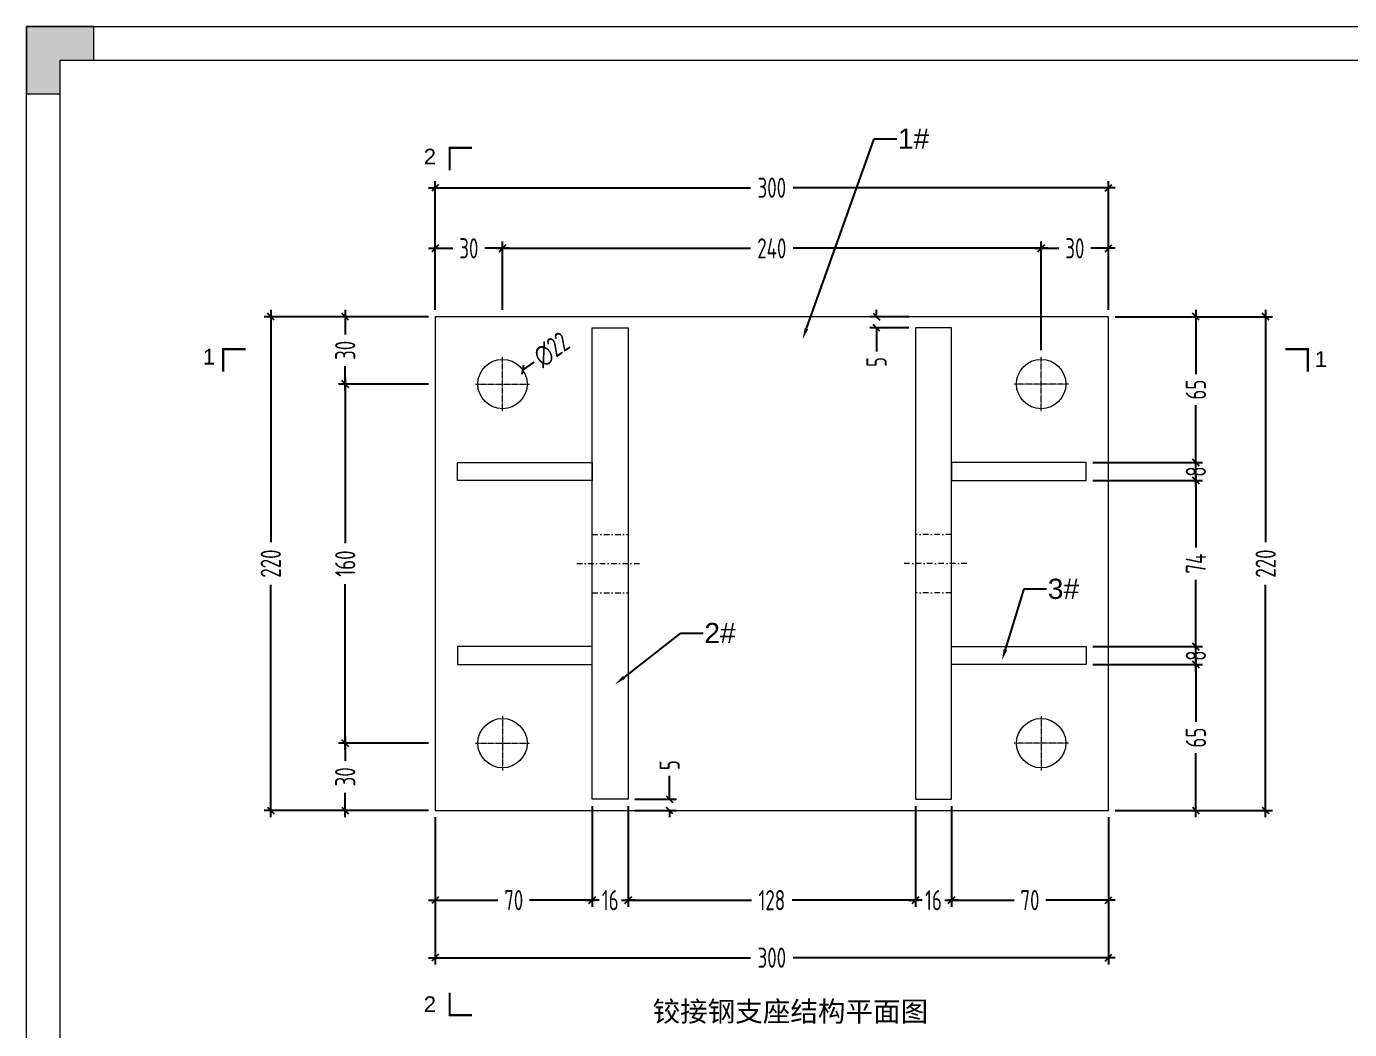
# Model space of a CAD drawing. Header units: millimetres. Extents: x 4 to 2106212, y -117026 to 198097.
# Drawn here: x 1846115 to 1846705, y 189564 to 190010 of the extents above; entities that cross this region are included whole.
import ezdxf
from ezdxf import colors
from ezdxf.entities.mleader import LeaderData, LeaderLine
from ezdxf.math import Vec2, Vec3

# ---------------------------------------------------------------- set-up
doc = ezdxf.new("R2010")
doc.units = ezdxf.units.MM
doc.linetypes.add('CENTER', pattern=[0.6, 0.375, -0.075, 0.075, -0.075])
doc.linetypes.add('DASHDOT', pattern=[1, 0.5, -0.25, 0, -0.25])
doc.layers.add('HR-dimension', color=9, linetype='Continuous')
doc.layers.add('标注', color=9, linetype='Continuous')
for name, color, linetype, lineweight in [('图框', 7, 'Continuous', 13), ('文本', 3, 'Continuous', 13), ('结构', 4, 'Continuous', 18)]:
    doc.layers.add(name, color=color, linetype=linetype, lineweight=lineweight)
doc.styles.add('Arial', font='arial.ttf')
doc.styles.add('hztxt', font='ros1.shx', dxfattribs={"width": 0.8, "bigfont": 'hztxt.shx'})
doc.styles.get("Standard").update_dxf_attribs({"font": 'arial.ttf'})
doc.dimstyles.new('DIM-3', dxfattribs={"dimscale": 3, "dimtxt": 3, "dimasz": 1, "dimexe": 1, "dimexo": 1, "dimgap": 1, "dimtad": 0, "dimdec": 1, "dimrnd": 0.0005, "dimzin": 9, "dimdsep": 46, "dimtxsty": 'hztxt', "dimblk": 'OBLIQUE', "dimcen": 0, "dimdle": 1, "dimclrd": 9, "dimclre": 9, "dimclrt": 2, "dimazin": 2, "dimtfac": 1, "dimtdec": 1, "dimtofl": 0, "dimtmove": 0, "dimatfit": 3, "dimfxl": 1, "dimarcsym": 2})

# ---------------------------------------------------------------- blocks, each defined once
blk = doc.blocks.new('_Oblique')
at = {"color": 0, "linetype": 'ByBlock', "lineweight": -2}
blk.add_line((-0.5, -0.5), (0.5, 0.5), dxfattribs=at)
blk = doc.blocks.new('*D435')
at = {"layer": 'Defpoints', "color": 0, "ltscale": 10, "transparency": 16777216}
for p in [(1846297.45, 189661.1), (1846597.45, 189661.1), (1846297.45, 189595.53)]:
    blk.add_point(p, dxfattribs=at)
at = {"layer": 'HR-dimension', "color": 9, "lineweight": -2, "ltscale": 10, "transparency": 16777216}
for p, q in [((1846297.45, 189658.1), (1846297.45, 189592.53)), ((1846597.45, 189658.1), (1846597.45, 189592.53)), ((1846294.45, 189595.53), (1846437.97, 189595.53)), ((1846600.45, 189595.53), (1846456.93, 189595.53))]:
    blk.add_line(p, q, dxfattribs=at)
at = {"layer": 'HR-dimension', "color": 9, "lineweight": -2, "ltscale": 10, "transparency": 16777216, "xscale": 3, "yscale": 3, "zscale": 3, "rotation": 180}
blk.add_blockref('_Oblique', (1846297.45, 189595.53), dxfattribs=at)
at = {"layer": 'HR-dimension', "color": 9, "lineweight": -2, "ltscale": 10, "transparency": 16777216, "xscale": 3, "yscale": 3, "zscale": 3}
blk.add_blockref('_Oblique', (1846597.45, 189595.53), dxfattribs=at)
at = {"layer": 'HR-dimension', "color": 2, "ltscale": 10, "transparency": 16777216, "insert": (1846447.45, 189595.53), "char_height": 9, "attachment_point": 5, "style": 'hztxt'}
blk.add_mtext('300', dxfattribs=at)
blk = doc.blocks.new('*D352')
at = {"layer": 'Defpoints', "color": 0, "ltscale": 10, "transparency": 16777216}
for p in [(1846606.17, 189881.1), (1846667.45, 189881.1), (1846606.17, 189661.1)]:
    blk.add_point(p, dxfattribs=at)
at = {"layer": 'HR-dimension', "color": 9, "lineweight": -2, "ltscale": 10, "transparency": 16777216}
for p, q in [((1846609.17, 189881.1), (1846670.45, 189881.1)), ((1846667.45, 189884.1), (1846667.45, 189780.58)), ((1846667.45, 189658.1), (1846667.45, 189761.62)), ((1846609.17, 189661.1), (1846670.45, 189661.1))]:
    blk.add_line(p, q, dxfattribs=at)
at = {"layer": 'HR-dimension', "color": 9, "lineweight": -2, "ltscale": 10, "transparency": 16777216, "xscale": 3, "yscale": 3, "zscale": 3}
for p, rotation in [((1846667.45, 189881.1), 90), ((1846667.45, 189661.1), 270)]:
    blk.add_blockref('_Oblique', p, dxfattribs=dict(at, rotation=rotation))
at = {"layer": 'HR-dimension', "color": 2, "ltscale": 10, "transparency": 16777216, "insert": (1846667.45, 189771.1), "char_height": 9, "attachment_point": 5, "rotation": 90, "style": 'hztxt'}
blk.add_mtext('220', dxfattribs=at)
blk = doc.blocks.new('*D436')
at = {"layer": 'Defpoints', "color": 0, "ltscale": 10, "transparency": 16777216}
for p in [(1846297.45, 189911.56), (1846297.45, 189881.1), (1846327.45, 189881.1)]:
    blk.add_point(p, dxfattribs=at)
at = {"layer": 'HR-dimension', "color": 9, "lineweight": -2, "ltscale": 10, "transparency": 16777216}
for p, q in [((1846294.45, 189911.56), (1846305.37, 189911.56)), ((1846297.45, 189884.1), (1846297.45, 189914.56)), ((1846330.45, 189911.56), (1846319.53, 189911.56)), ((1846327.45, 189884.1), (1846327.45, 189914.56))]:
    blk.add_line(p, q, dxfattribs=at)
at = {"layer": 'HR-dimension', "color": 9, "lineweight": -2, "ltscale": 10, "transparency": 16777216, "xscale": 3, "yscale": 3, "zscale": 3, "rotation": 180}
blk.add_blockref('_Oblique', (1846297.45, 189911.56), dxfattribs=at)
at = {"layer": 'HR-dimension', "color": 9, "lineweight": -2, "ltscale": 10, "transparency": 16777216, "xscale": 3, "yscale": 3, "zscale": 3}
blk.add_blockref('_Oblique', (1846327.45, 189911.56), dxfattribs=at)
at = {"layer": 'HR-dimension', "color": 2, "ltscale": 10, "transparency": 16777216, "insert": (1846312.45, 189911.56), "char_height": 9, "attachment_point": 5, "style": 'hztxt'}
blk.add_mtext('30', dxfattribs=at)
blk = doc.blocks.new('*D353')
at = {"layer": 'Defpoints', "color": 0, "ltscale": 10, "transparency": 16777216}
for p in [(1846567.45, 189911.56), (1846327.45, 189881.1), (1846567.45, 189881.1)]:
    blk.add_point(p, dxfattribs=at)
at = {"layer": 'HR-dimension', "color": 9, "lineweight": -2, "ltscale": 10, "transparency": 16777216}
for p, q in [((1846324.45, 189911.56), (1846437.97, 189911.56)), ((1846327.45, 189884.1), (1846327.45, 189914.56)), ((1846570.45, 189911.56), (1846456.93, 189911.56)), ((1846567.45, 189884.1), (1846567.45, 189914.56))]:
    blk.add_line(p, q, dxfattribs=at)
at = {"layer": 'HR-dimension', "color": 9, "lineweight": -2, "ltscale": 10, "transparency": 16777216, "xscale": 3, "yscale": 3, "zscale": 3, "rotation": 180}
blk.add_blockref('_Oblique', (1846327.45, 189911.56), dxfattribs=at)
at = {"layer": 'HR-dimension', "color": 9, "lineweight": -2, "ltscale": 10, "transparency": 16777216, "xscale": 3, "yscale": 3, "zscale": 3}
blk.add_blockref('_Oblique', (1846567.45, 189911.56), dxfattribs=at)
at = {"layer": 'HR-dimension', "color": 2, "ltscale": 10, "transparency": 16777216, "insert": (1846447.45, 189911.56), "char_height": 9, "attachment_point": 5, "style": 'hztxt'}
blk.add_mtext('240', dxfattribs=at)
blk = doc.blocks.new('*D437')
at = {"layer": 'Defpoints', "color": 0, "ltscale": 10, "transparency": 16777216}
for p in [(1846597.45, 189911.56), (1846597.45, 189881.1), (1846567.45, 189863.2)]:
    blk.add_point(p, dxfattribs=at)
at = {"layer": 'HR-dimension', "color": 9, "lineweight": -2, "ltscale": 10, "transparency": 16777216}
for p, q in [((1846564.45, 189911.56), (1846575.37, 189911.56)), ((1846567.45, 189866.2), (1846567.45, 189914.56)), ((1846600.45, 189911.56), (1846589.53, 189911.56)), ((1846597.45, 189884.1), (1846597.45, 189914.56))]:
    blk.add_line(p, q, dxfattribs=at)
at = {"layer": 'HR-dimension', "color": 9, "lineweight": -2, "ltscale": 10, "transparency": 16777216, "xscale": 3, "yscale": 3, "zscale": 3, "rotation": 180}
blk.add_blockref('_Oblique', (1846567.45, 189911.56), dxfattribs=at)
at = {"layer": 'HR-dimension', "color": 9, "lineweight": -2, "ltscale": 10, "transparency": 16777216, "xscale": 3, "yscale": 3, "zscale": 3}
blk.add_blockref('_Oblique', (1846597.45, 189911.56), dxfattribs=at)
at = {"layer": 'HR-dimension', "color": 2, "ltscale": 10, "transparency": 16777216, "insert": (1846582.45, 189911.56), "char_height": 9, "attachment_point": 5, "style": 'hztxt'}
blk.add_mtext('30', dxfattribs=at)
blk = doc.blocks.new('*D354')
at = {"layer": 'Defpoints', "color": 0, "ltscale": 10, "transparency": 16777216}
for p in [(1846257.38, 189691.1), (1846297.45, 189691.1), (1846297.45, 189661.1)]:
    blk.add_point(p, dxfattribs=at)
at = {"layer": 'HR-dimension', "color": 9, "lineweight": -2, "ltscale": 10, "transparency": 16777216}
for p, q in [((1846257.38, 189694.1), (1846257.38, 189683.18)), ((1846294.45, 189691.1), (1846254.38, 189691.1)), ((1846257.38, 189658.1), (1846257.38, 189669.02)), ((1846294.45, 189661.1), (1846254.38, 189661.1))]:
    blk.add_line(p, q, dxfattribs=at)
at = {"layer": 'HR-dimension', "color": 9, "lineweight": -2, "ltscale": 10, "transparency": 16777216, "xscale": 3, "yscale": 3, "zscale": 3}
for p, rotation in [((1846257.38, 189691.1), 90), ((1846257.38, 189661.1), 270)]:
    blk.add_blockref('_Oblique', p, dxfattribs=dict(at, rotation=rotation))
at = {"layer": 'HR-dimension', "color": 2, "ltscale": 10, "transparency": 16777216, "insert": (1846257.38, 189676.1), "char_height": 9, "attachment_point": 5, "rotation": 90, "style": 'hztxt'}
blk.add_mtext('30', dxfattribs=at)
blk = doc.blocks.new('*D355')
at = {"layer": 'Defpoints', "color": 0, "ltscale": 10, "transparency": 16777216}
for p in [(1846257.38, 189851.1), (1846297.45, 189851.1), (1846297.45, 189691.1)]:
    blk.add_point(p, dxfattribs=at)
at = {"layer": 'HR-dimension', "color": 9, "lineweight": -2, "ltscale": 10, "transparency": 16777216}
for p, q in [((1846294.45, 189851.1), (1846254.38, 189851.1)), ((1846257.38, 189854.1), (1846257.38, 189780.22)), ((1846257.38, 189688.1), (1846257.38, 189761.98)), ((1846294.45, 189691.1), (1846254.38, 189691.1))]:
    blk.add_line(p, q, dxfattribs=at)
at = {"layer": 'HR-dimension', "color": 9, "lineweight": -2, "ltscale": 10, "transparency": 16777216, "xscale": 3, "yscale": 3, "zscale": 3}
for p, rotation in [((1846257.38, 189851.1), 90), ((1846257.38, 189691.1), 270)]:
    blk.add_blockref('_Oblique', p, dxfattribs=dict(at, rotation=rotation))
at = {"layer": 'HR-dimension', "color": 2, "ltscale": 10, "transparency": 16777216, "insert": (1846257.38, 189771.1), "char_height": 9, "attachment_point": 5, "rotation": 90, "style": 'hztxt'}
blk.add_mtext('160', dxfattribs=at)
blk = doc.blocks.new('*D356')
at = {"layer": 'Defpoints', "color": 0, "ltscale": 10, "transparency": 16777216}
for p in [(1846257.38, 189881.1), (1846297.45, 189881.1), (1846297.45, 189851.1)]:
    blk.add_point(p, dxfattribs=at)
at = {"layer": 'HR-dimension', "color": 9, "lineweight": -2, "ltscale": 10, "transparency": 16777216}
for p, q in [((1846294.45, 189881.1), (1846254.38, 189881.1)), ((1846257.38, 189884.1), (1846257.38, 189873.18)), ((1846257.38, 189848.1), (1846257.38, 189859.02)), ((1846294.45, 189851.1), (1846254.38, 189851.1))]:
    blk.add_line(p, q, dxfattribs=at)
at = {"layer": 'HR-dimension', "color": 9, "lineweight": -2, "ltscale": 10, "transparency": 16777216, "xscale": 3, "yscale": 3, "zscale": 3}
for p, rotation in [((1846257.38, 189881.1), 90), ((1846257.38, 189851.1), 270)]:
    blk.add_blockref('_Oblique', p, dxfattribs=dict(at, rotation=rotation))
at = {"layer": 'HR-dimension', "color": 2, "ltscale": 10, "transparency": 16777216, "insert": (1846257.38, 189866.1), "char_height": 9, "attachment_point": 5, "rotation": 90, "style": 'hztxt'}
blk.add_mtext('30', dxfattribs=at)
blk = doc.blocks.new('*D438')
at = {"layer": 'Defpoints', "color": 0, "ltscale": 10, "transparency": 16777216}
for p in [(1846587.45, 189726.1), (1846636.38, 189726.1), (1846597.45, 189661.1)]:
    blk.add_point(p, dxfattribs=at)
at = {"layer": 'HR-dimension', "color": 9, "lineweight": -2, "ltscale": 10, "transparency": 16777216}
for p, q in [((1846636.38, 189729.1), (1846636.38, 189700.56)), ((1846590.45, 189726.1), (1846639.38, 189726.1)), ((1846636.38, 189658.1), (1846636.38, 189686.64)), ((1846600.45, 189661.1), (1846639.38, 189661.1))]:
    blk.add_line(p, q, dxfattribs=at)
at = {"layer": 'HR-dimension', "color": 9, "lineweight": -2, "ltscale": 10, "transparency": 16777216, "xscale": 3, "yscale": 3, "zscale": 3}
for p, rotation in [((1846636.38, 189726.1), 90), ((1846636.38, 189661.1), 270)]:
    blk.add_blockref('_Oblique', p, dxfattribs=dict(at, rotation=rotation))
at = {"layer": 'HR-dimension', "color": 2, "ltscale": 10, "transparency": 16777216, "insert": (1846636.38, 189693.6), "char_height": 9, "attachment_point": 5, "rotation": 90, "style": 'hztxt'}
blk.add_mtext('65', dxfattribs=at)
blk = doc.blocks.new('*D439')
at = {"layer": 'Defpoints', "color": 0, "ltscale": 10, "transparency": 16777216}
for p in [(1846587.45, 189734.1), (1846636.38, 189734.1), (1846587.45, 189726.1)]:
    blk.add_point(p, dxfattribs=at)
at = {"layer": 'HR-dimension', "color": 9, "lineweight": -2, "ltscale": 10, "transparency": 16777216}
for p, q in [((1846590.45, 189734.1), (1846639.38, 189734.1)), ((1846636.38, 189723.1), (1846636.38, 189737.1)), ((1846590.45, 189726.1), (1846639.38, 189726.1))]:
    blk.add_line(p, q, dxfattribs=at)
at = {"layer": 'HR-dimension', "color": 9, "lineweight": -2, "ltscale": 10, "transparency": 16777216, "xscale": 3, "yscale": 3, "zscale": 3}
for p, rotation in [((1846636.38, 189734.1), 90), ((1846636.38, 189726.1), 270)]:
    blk.add_blockref('_Oblique', p, dxfattribs=dict(at, rotation=rotation))
at = {"layer": 'HR-dimension', "color": 2, "ltscale": 10, "transparency": 16777216, "insert": (1846636.38, 189730.1), "char_height": 9, "attachment_point": 5, "rotation": 90, "style": 'hztxt'}
blk.add_mtext('8', dxfattribs=at)
blk = doc.blocks.new('*D440')
at = {"layer": 'Defpoints', "color": 0, "ltscale": 10, "transparency": 16777216}
for p in [(1846587.45, 189808.1), (1846636.38, 189808.1), (1846587.45, 189734.1)]:
    blk.add_point(p, dxfattribs=at)
at = {"layer": 'HR-dimension', "color": 9, "lineweight": -2, "ltscale": 10, "transparency": 16777216}
for p, q in [((1846636.38, 189811.1), (1846636.38, 189778.3)), ((1846590.45, 189808.1), (1846639.38, 189808.1)), ((1846636.38, 189731.1), (1846636.38, 189763.9)), ((1846590.45, 189734.1), (1846639.38, 189734.1))]:
    blk.add_line(p, q, dxfattribs=at)
at = {"layer": 'HR-dimension', "color": 9, "lineweight": -2, "ltscale": 10, "transparency": 16777216, "xscale": 3, "yscale": 3, "zscale": 3}
for p, rotation in [((1846636.38, 189808.1), 90), ((1846636.38, 189734.1), 270)]:
    blk.add_blockref('_Oblique', p, dxfattribs=dict(at, rotation=rotation))
at = {"layer": 'HR-dimension', "color": 2, "ltscale": 10, "transparency": 16777216, "insert": (1846636.38, 189771.1), "char_height": 9, "attachment_point": 5, "rotation": 90, "style": 'hztxt'}
blk.add_mtext('74', dxfattribs=at)
blk = doc.blocks.new('*D441')
at = {"layer": 'Defpoints', "color": 0, "ltscale": 10, "transparency": 16777216}
for p in [(1846587.45, 189816.1), (1846636.38, 189816.1), (1846587.45, 189808.1)]:
    blk.add_point(p, dxfattribs=at)
at = {"layer": 'HR-dimension', "color": 9, "lineweight": -2, "ltscale": 10, "transparency": 16777216}
for p, q in [((1846590.45, 189816.1), (1846639.38, 189816.1)), ((1846636.38, 189805.1), (1846636.38, 189819.1)), ((1846590.45, 189808.1), (1846639.38, 189808.1))]:
    blk.add_line(p, q, dxfattribs=at)
at = {"layer": 'HR-dimension', "color": 9, "lineweight": -2, "ltscale": 10, "transparency": 16777216, "xscale": 3, "yscale": 3, "zscale": 3}
for p, rotation in [((1846636.38, 189816.1), 90), ((1846636.38, 189808.1), 270)]:
    blk.add_blockref('_Oblique', p, dxfattribs=dict(at, rotation=rotation))
at = {"layer": 'HR-dimension', "color": 2, "ltscale": 10, "transparency": 16777216, "insert": (1846636.38, 189812.1), "char_height": 9, "attachment_point": 5, "rotation": 90, "style": 'hztxt'}
blk.add_mtext('8', dxfattribs=at)
blk = doc.blocks.new('*D442')
at = {"layer": 'Defpoints', "color": 0, "ltscale": 10, "transparency": 16777216}
for p in [(1846597.45, 189881.1), (1846636.38, 189881.1), (1846587.45, 189816.1)]:
    blk.add_point(p, dxfattribs=at)
at = {"layer": 'HR-dimension', "color": 9, "lineweight": -2, "ltscale": 10, "transparency": 16777216}
for p, q in [((1846600.45, 189881.1), (1846639.38, 189881.1)), ((1846636.38, 189884.1), (1846636.38, 189855.56)), ((1846636.38, 189813.1), (1846636.38, 189841.64)), ((1846590.45, 189816.1), (1846639.38, 189816.1))]:
    blk.add_line(p, q, dxfattribs=at)
at = {"layer": 'HR-dimension', "color": 9, "lineweight": -2, "ltscale": 10, "transparency": 16777216, "xscale": 3, "yscale": 3, "zscale": 3}
for p, rotation in [((1846636.38, 189881.1), 90), ((1846636.38, 189816.1), 270)]:
    blk.add_blockref('_Oblique', p, dxfattribs=dict(at, rotation=rotation))
at = {"layer": 'HR-dimension', "color": 2, "ltscale": 10, "transparency": 16777216, "insert": (1846636.38, 189848.6), "char_height": 9, "attachment_point": 5, "rotation": 90, "style": 'hztxt'}
blk.add_mtext('65', dxfattribs=at)
blk = doc.blocks.new('*D443')
at = {"layer": 'Defpoints', "color": 0, "ltscale": 10, "transparency": 16777216}
for p in [(1846336.45, 189857.42), (1846318.45, 189844.77)]:
    blk.add_point(p, dxfattribs=at)
at = {"layer": 'HR-dimension', "color": 9, "lineweight": -2, "ltscale": 10, "transparency": 16777216}
blk.add_line((1846341.36, 189860.87), (1846336.45, 189857.42), dxfattribs=at)
at = {"layer": 'HR-dimension', "color": 9, "lineweight": -2, "ltscale": 10, "transparency": 16777216, "xscale": 3, "yscale": 3, "zscale": 3, "rotation": 215.0759654508715}
blk.add_blockref('_Oblique', (1846336.45, 189857.42), dxfattribs=at)
at = {"layer": 'HR-dimension', "color": 2, "ltscale": 10, "transparency": 16777216, "insert": (1846349.32, 189866.45), "char_height": 9, "attachment_point": 5, "rotation": 35.07597, "style": 'hztxt'}
blk.add_mtext('∅22', dxfattribs=at)
blk = doc.blocks.new('*D444')
at = {"layer": 'Defpoints', "color": 0, "ltscale": 10, "transparency": 16777216}
for p in [(1846367.45, 189666.1), (1846297.45, 189640.65), (1846297.45, 189621.15)]:
    blk.add_point(p, dxfattribs=at)
at = {"layer": 'HR-dimension', "color": 9, "lineweight": -2, "ltscale": 10, "transparency": 16777216}
for p, q in [((1846367.45, 189663.1), (1846367.45, 189618.15)), ((1846297.45, 189637.65), (1846297.45, 189618.15)), ((1846294.45, 189621.15), (1846325.37, 189621.15)), ((1846370.45, 189621.15), (1846339.53, 189621.15))]:
    blk.add_line(p, q, dxfattribs=at)
at = {"layer": 'HR-dimension', "color": 9, "lineweight": -2, "ltscale": 10, "transparency": 16777216, "xscale": 3, "yscale": 3, "zscale": 3, "rotation": 180}
blk.add_blockref('_Oblique', (1846297.45, 189621.15), dxfattribs=at)
at = {"layer": 'HR-dimension', "color": 9, "lineweight": -2, "ltscale": 10, "transparency": 16777216, "xscale": 3, "yscale": 3, "zscale": 3}
blk.add_blockref('_Oblique', (1846367.45, 189621.15), dxfattribs=at)
at = {"layer": 'HR-dimension', "color": 2, "ltscale": 10, "transparency": 16777216, "insert": (1846332.45, 189621.15), "char_height": 9, "attachment_point": 5, "style": 'hztxt'}
blk.add_mtext('70', dxfattribs=at)
blk = doc.blocks.new('*D445')
at = {"layer": 'Defpoints', "color": 0, "ltscale": 10, "transparency": 16777216}
for p in [(1846367.45, 189666.1), (1846383.45, 189666.1), (1846383.45, 189621.15)]:
    blk.add_point(p, dxfattribs=at)
at = {"layer": 'HR-dimension', "color": 9, "lineweight": -2, "ltscale": 10, "transparency": 16777216}
for p, q in [((1846367.45, 189663.1), (1846367.45, 189618.15)), ((1846383.45, 189663.1), (1846383.45, 189618.15)), ((1846364.45, 189621.15), (1846368.73, 189621.15)), ((1846386.45, 189621.15), (1846382.17, 189621.15))]:
    blk.add_line(p, q, dxfattribs=at)
at = {"layer": 'HR-dimension', "color": 9, "lineweight": -2, "ltscale": 10, "transparency": 16777216, "xscale": 3, "yscale": 3, "zscale": 3, "rotation": 180}
blk.add_blockref('_Oblique', (1846367.45, 189621.15), dxfattribs=at)
at = {"layer": 'HR-dimension', "color": 9, "lineweight": -2, "ltscale": 10, "transparency": 16777216, "xscale": 3, "yscale": 3, "zscale": 3}
blk.add_blockref('_Oblique', (1846383.45, 189621.15), dxfattribs=at)
at = {"layer": 'HR-dimension', "color": 2, "ltscale": 10, "transparency": 16777216, "insert": (1846375.45, 189621.15), "char_height": 9, "attachment_point": 5, "style": 'hztxt'}
blk.add_mtext('16', dxfattribs=at)
blk = doc.blocks.new('*D446')
at = {"layer": 'Defpoints', "color": 0, "ltscale": 10, "transparency": 16777216}
for p in [(1846383.45, 189666.1), (1846511.45, 189666.1), (1846511.45, 189621.15)]:
    blk.add_point(p, dxfattribs=at)
at = {"layer": 'HR-dimension', "color": 9, "lineweight": -2, "ltscale": 10, "transparency": 16777216}
for p, q in [((1846383.45, 189663.1), (1846383.45, 189618.15)), ((1846511.45, 189663.1), (1846511.45, 189618.15)), ((1846380.45, 189621.15), (1846438.33, 189621.15)), ((1846514.45, 189621.15), (1846456.57, 189621.15))]:
    blk.add_line(p, q, dxfattribs=at)
at = {"layer": 'HR-dimension', "color": 9, "lineweight": -2, "ltscale": 10, "transparency": 16777216, "xscale": 3, "yscale": 3, "zscale": 3, "rotation": 180}
blk.add_blockref('_Oblique', (1846383.45, 189621.15), dxfattribs=at)
at = {"layer": 'HR-dimension', "color": 9, "lineweight": -2, "ltscale": 10, "transparency": 16777216, "xscale": 3, "yscale": 3, "zscale": 3}
blk.add_blockref('_Oblique', (1846511.45, 189621.15), dxfattribs=at)
at = {"layer": 'HR-dimension', "color": 2, "ltscale": 10, "transparency": 16777216, "insert": (1846447.45, 189621.15), "char_height": 9, "attachment_point": 5, "style": 'hztxt'}
blk.add_mtext('128', dxfattribs=at)
blk = doc.blocks.new('*D447')
at = {"layer": 'Defpoints', "color": 0, "ltscale": 10, "transparency": 16777216}
for p in [(1846511.45, 189666.1), (1846527.45, 189666.1), (1846527.45, 189621.15)]:
    blk.add_point(p, dxfattribs=at)
at = {"layer": 'HR-dimension', "color": 9, "lineweight": -2, "ltscale": 10, "transparency": 16777216}
for p, q in [((1846511.45, 189663.1), (1846511.45, 189618.15)), ((1846527.45, 189663.1), (1846527.45, 189618.15)), ((1846508.45, 189621.15), (1846512.73, 189621.15)), ((1846530.45, 189621.15), (1846526.17, 189621.15))]:
    blk.add_line(p, q, dxfattribs=at)
at = {"layer": 'HR-dimension', "color": 9, "lineweight": -2, "ltscale": 10, "transparency": 16777216, "xscale": 3, "yscale": 3, "zscale": 3, "rotation": 180}
blk.add_blockref('_Oblique', (1846511.45, 189621.15), dxfattribs=at)
at = {"layer": 'HR-dimension', "color": 9, "lineweight": -2, "ltscale": 10, "transparency": 16777216, "xscale": 3, "yscale": 3, "zscale": 3}
blk.add_blockref('_Oblique', (1846527.45, 189621.15), dxfattribs=at)
at = {"layer": 'HR-dimension', "color": 2, "ltscale": 10, "transparency": 16777216, "insert": (1846519.45, 189621.15), "char_height": 9, "attachment_point": 5, "style": 'hztxt'}
blk.add_mtext('16', dxfattribs=at)
blk = doc.blocks.new('*D448')
at = {"layer": 'Defpoints', "color": 0, "ltscale": 10, "transparency": 16777216}
for p in [(1846527.45, 189666.1), (1846597.45, 189636.74), (1846597.45, 189621.15)]:
    blk.add_point(p, dxfattribs=at)
at = {"layer": 'HR-dimension', "color": 9, "lineweight": -2, "ltscale": 10, "transparency": 16777216}
for p, q in [((1846527.45, 189663.1), (1846527.45, 189618.15)), ((1846597.45, 189633.74), (1846597.45, 189618.15)), ((1846524.45, 189621.15), (1846555.37, 189621.15)), ((1846600.45, 189621.15), (1846569.53, 189621.15))]:
    blk.add_line(p, q, dxfattribs=at)
at = {"layer": 'HR-dimension', "color": 9, "lineweight": -2, "ltscale": 10, "transparency": 16777216, "xscale": 3, "yscale": 3, "zscale": 3, "rotation": 180}
blk.add_blockref('_Oblique', (1846527.45, 189621.15), dxfattribs=at)
at = {"layer": 'HR-dimension', "color": 9, "lineweight": -2, "ltscale": 10, "transparency": 16777216, "xscale": 3, "yscale": 3, "zscale": 3}
blk.add_blockref('_Oblique', (1846597.45, 189621.15), dxfattribs=at)
at = {"layer": 'HR-dimension', "color": 2, "ltscale": 10, "transparency": 16777216, "insert": (1846562.45, 189621.15), "char_height": 9, "attachment_point": 5, "style": 'hztxt'}
blk.add_mtext('70', dxfattribs=at)
blk = doc.blocks.new('*D449')
at = {"layer": 'Defpoints', "color": 0, "ltscale": 10, "transparency": 16777216}
for p in [(1846494.12, 189881.1), (1846511.45, 189881.1), (1846511.45, 189876.1)]:
    blk.add_point(p, dxfattribs=at)
at = {"layer": 'HR-dimension', "color": 9, "lineweight": -2, "ltscale": 10, "transparency": 16777216}
for p, q in [((1846508.45, 189881.1), (1846491.12, 189881.1)), ((1846494.12, 189881.1), (1846494.12, 189884.1)), ((1846508.45, 189876.1), (1846491.12, 189876.1)), ((1846494.12, 189876.1), (1846494.12, 189865.58))]:
    blk.add_line(p, q, dxfattribs=at)
at = {"layer": 'HR-dimension', "color": 9, "lineweight": -2, "ltscale": 10, "transparency": 16777216, "xscale": 3, "yscale": 3, "zscale": 3}
for p, rotation in [((1846494.12, 189881.1), 270), ((1846494.12, 189876.1), 90)]:
    blk.add_blockref('_Oblique', p, dxfattribs=dict(at, rotation=rotation))
at = {"layer": 'HR-dimension', "color": 2, "ltscale": 10, "transparency": 16777216, "insert": (1846494.12, 189860.9), "char_height": 9, "attachment_point": 5, "rotation": 90, "style": 'hztxt'}
blk.add_mtext('5', dxfattribs=at)
blk = doc.blocks.new('*D450')
at = {"layer": 'Defpoints', "color": 0, "ltscale": 10, "transparency": 16777216}
for p in [(1846383.45, 189666.1), (1846401.9, 189666.1), (1846383.45, 189661.1)]:
    blk.add_point(p, dxfattribs=at)
at = {"layer": 'HR-dimension', "color": 9, "lineweight": -2, "ltscale": 10, "transparency": 16777216}
for p, q in [((1846401.9, 189666.1), (1846401.9, 189676.62)), ((1846386.45, 189666.1), (1846404.9, 189666.1)), ((1846386.45, 189661.1), (1846404.9, 189661.1)), ((1846401.9, 189661.1), (1846401.9, 189658.1))]:
    blk.add_line(p, q, dxfattribs=at)
at = {"layer": 'HR-dimension', "color": 9, "lineweight": -2, "ltscale": 10, "transparency": 16777216, "xscale": 3, "yscale": 3, "zscale": 3}
for p, rotation in [((1846401.9, 189666.1), 270), ((1846401.9, 189661.1), 90)]:
    blk.add_blockref('_Oblique', p, dxfattribs=dict(at, rotation=rotation))
at = {"layer": 'HR-dimension', "color": 2, "ltscale": 10, "transparency": 16777216, "insert": (1846401.9, 189681.3), "char_height": 9, "attachment_point": 5, "rotation": 90, "style": 'hztxt'}
blk.add_mtext('5', dxfattribs=at)
blk = doc.blocks.new('*D182')
at = {"layer": 'Defpoints', "color": 0, "ltscale": 10, "transparency": 16777216}
for p in [(1846297.45, 189938.54), (1846297.45, 189881.1), (1846597.45, 189881.1)]:
    blk.add_point(p, dxfattribs=at)
at = {"layer": 'HR-dimension', "color": 9, "lineweight": -2, "ltscale": 10, "transparency": 16777216}
for p, q in [((1846297.45, 189884.1), (1846297.45, 189941.54)), ((1846597.45, 189884.1), (1846597.45, 189941.54)), ((1846294.45, 189938.54), (1846437.97, 189938.54)), ((1846600.45, 189938.54), (1846456.93, 189938.54))]:
    blk.add_line(p, q, dxfattribs=at)
at = {"layer": 'HR-dimension', "color": 9, "lineweight": -2, "ltscale": 10, "transparency": 16777216, "xscale": 3, "yscale": 3, "zscale": 3, "rotation": 180}
blk.add_blockref('_Oblique', (1846297.45, 189938.54), dxfattribs=at)
at = {"layer": 'HR-dimension', "color": 9, "lineweight": -2, "ltscale": 10, "transparency": 16777216, "xscale": 3, "yscale": 3, "zscale": 3}
blk.add_blockref('_Oblique', (1846597.45, 189938.54), dxfattribs=at)
at = {"layer": 'HR-dimension', "color": 2, "ltscale": 10, "transparency": 16777216, "insert": (1846447.45, 189938.54), "char_height": 9, "attachment_point": 5, "style": 'hztxt'}
blk.add_mtext('300', dxfattribs=at)
blk = doc.blocks.new('*D183')
at = {"layer": 'Defpoints', "color": 0, "ltscale": 10, "transparency": 16777216}
for p in [(1846297.45, 189881.1), (1846224.2, 189661.1), (1846297.45, 189661.1)]:
    blk.add_point(p, dxfattribs=at)
at = {"layer": 'HR-dimension', "color": 9, "lineweight": -2, "ltscale": 10, "transparency": 16777216}
for p, q in [((1846294.45, 189881.1), (1846221.2, 189881.1)), ((1846224.2, 189884.1), (1846224.2, 189780.58)), ((1846224.2, 189658.1), (1846224.2, 189761.62)), ((1846294.45, 189661.1), (1846221.2, 189661.1))]:
    blk.add_line(p, q, dxfattribs=at)
at = {"layer": 'HR-dimension', "color": 9, "lineweight": -2, "ltscale": 10, "transparency": 16777216, "xscale": 3, "yscale": 3, "zscale": 3}
for p, rotation in [((1846224.2, 189881.1), 90), ((1846224.2, 189661.1), 270)]:
    blk.add_blockref('_Oblique', p, dxfattribs=dict(at, rotation=rotation))
at = {"layer": 'HR-dimension', "color": 2, "ltscale": 10, "transparency": 16777216, "insert": (1846224.2, 189771.1), "char_height": 9, "attachment_point": 5, "rotation": 90, "style": 'hztxt'}
blk.add_mtext('220', dxfattribs=at)
blk = doc.blocks.new('GW-TK')
at = {"layer": '图框', "linetype": 'Continuous', "lineweight": 0}
h = blk.add_hatch(color=256, dxfattribs=at)
h.dxf.hatch_style = 1
h.paths.add_polyline_path([(927183.55, 464715.01), (927183.55, 464705.01), (927188.55, 464705.01), (927188.55, 464710.01), (927193.56, 464710.01), (927193.56, 464715.01)])
blk.add_lwpolyline([(927188.55, 464705.01), (927188.55, 464710.01), (927193.56, 464710.01), (927193.56, 464715.01), (927183.55, 464715.01), (927183.55, 464705.01)], close=True, dxfattribs=at)
at = {"layer": '图框'}
for points in [[(927183.55, 464715.01), (927603.55, 464715.01), (927603.55, 464418.01), (927183.55, 464418.01)], [(927188.55, 464710.01), (927598.55, 464710.01), (927598.55, 464423.01), (927188.55, 464423.01)]]:
    blk.add_lwpolyline(points, close=True, dxfattribs=at)

msp = doc.modelspace()

# ---------------------------------------------------------------- linework, layer by layer
at = {"layer": '标注', "color": 1, "const_width": 1}
for points in [[(1846313.9188, 189956.2883), (1846303.9188, 189956.2883), (1846303.9188, 189946.2883)], [(1846203.0548, 189856.5834), (1846203.0548, 189866.5834), (1846213.0548, 189866.5834)], [(1846686.2258, 189856.5834), (1846686.2258, 189866.5834), (1846676.2258, 189866.5834)], [(1846313.9188, 189569.9386), (1846303.9188, 189569.9386), (1846303.9188, 189579.9386)]]:
    msp.add_lwpolyline(points, dxfattribs=at)
at = {"layer": '结构', "color": 4}
for p, q in [((1846597.4495, 189881.0959), (1846297.4495, 189881.0959)), ((1846297.4495, 189881.0959), (1846297.4495, 189661.0959)), ((1846597.4495, 189661.0959), (1846597.4495, 189881.0959)), ((1846297.4495, 189661.0959), (1846597.4495, 189661.0959))]:
    msp.add_line(p, q, dxfattribs=at)
at = {"layer": '结构', "color": 1, "linetype": 'CENTER', "ltscale": 0.44}
for p, q in [((1846327.4495, 189838.9959), (1846327.4495, 189863.1959)), ((1846567.4495, 189838.9959), (1846567.4495, 189863.1959)), ((1846315.3495, 189851.0959), (1846339.5495, 189851.0959)), ((1846579.5495, 189851.0959), (1846555.3495, 189851.0959)), ((1846327.4495, 189703.1959), (1846327.4495, 189678.9959)), ((1846567.4495, 189703.1959), (1846567.4495, 189678.9959)), ((1846315.3495, 189691.0959), (1846339.5495, 189691.0959)), ((1846579.5495, 189691.0959), (1846555.3495, 189691.0959))]:
    msp.add_line(p, q, dxfattribs=at)
at = {"layer": '结构', "color": 1, "linetype": 'DASHDOT', "ltscale": 5}
for p, q in [((1846367.4495, 189784.0958), (1846383.4495, 189784.0958)), ((1846527.4495, 189784.0958), (1846511.4495, 189784.0958)), ((1846360.5495, 189771.0958), (1846390.3495, 189771.0958)), ((1846534.3495, 189771.0958), (1846504.5495, 189771.0958)), ((1846367.4495, 189758.0958), (1846383.4495, 189758.0958)), ((1846527.4495, 189758.0958), (1846511.4495, 189758.0958))]:
    msp.add_line(p, q, dxfattribs=at)
at = {"layer": '结构', "color": 4}
for points in [[(1846367.4495, 189666.0958), (1846367.4495, 189876.0958), (1846383.4495, 189876.0958), (1846383.4495, 189666.0958)], [(1846527.4495, 189666.0958), (1846527.4495, 189876.0958), (1846511.4495, 189876.0958), (1846511.4495, 189666.0958)], [(1846367.4495, 189808.0959), (1846307.4495, 189808.0959), (1846307.4495, 189816.0959), (1846367.4495, 189816.0959)], [(1846527.4495, 189808.0959), (1846587.4495, 189808.0959), (1846587.4495, 189816.0959), (1846527.4495, 189816.0959)], [(1846367.4495, 189734.0959), (1846307.4495, 189734.0959), (1846307.4495, 189726.0959), (1846367.4495, 189726.0959)], [(1846527.4495, 189734.0959), (1846587.4495, 189734.0959), (1846587.4495, 189726.0959), (1846527.4495, 189726.0959)]]:
    msp.add_lwpolyline(points, close=True, dxfattribs=at)
for centre in [(1846327.4495, 189851.0959), (1846567.4495, 189851.0959), (1846327.4495, 189691.0959), (1846567.4495, 189691.0959)]:
    msp.add_circle(centre, 11, dxfattribs=at)

# ---------------------------------------------------------------- block references
at = {"layer": '文本', "xscale": 3, "yscale": 3, "zscale": 3}
msp.add_blockref('GW-TK', (-935435.2946, -1204134.6427), dxfattribs=at)

# ---------------------------------------------------------------- texts
at = {"layer": '文本', "insert": (1846394.3306, 189591.0823), "char_height": 9, "attachment_point": 1, "style": 'Arial'}
msp.add_mtext('\\P铰接钢支座结构平面图', dxfattribs=at)
at = {"layer": '标注', "color": 1, "char_height": 7, "attachment_point": 5, "style": 'Arial'}
for s, insert in [('2', (1846295.1049, 189952.4303)), ('1', (1846196.6999, 189863.2842)), ('1', (1846692.0787, 189862.2336)), ('2', (1846295.1049, 189574.8021))]:
    msp.add_mtext(s, dxfattribs=dict(at, insert=insert))

# ---------------------------------------------------------------- dimensions: what is measured, and where the dimension line sits
at = {"layer": 'HR-dimension', "ltscale": 10}
for base, p1, p2, picture, middle in [((1846297.4495, 189938.544), (1846597.4495, 189881.0959), (1846297.4495, 189881.0959), '*D182', (1846447.4495, 189938.544)), ((1846297.4495, 189911.5568), (1846327.4495, 189881.0959), (1846297.4495, 189881.0959), '*D436', (1846312.4495, 189911.5568)), ((1846567.4495, 189911.5568), (1846327.4495, 189881.0959), (1846567.4495, 189881.0959), '*D353', (1846447.4495, 189911.5568)), ((1846597.4495, 189911.5568), (1846567.4495, 189863.1959), (1846597.4495, 189881.0959), '*D437', (1846582.4495, 189911.5568)), ((1846297.4495, 189621.1499), (1846367.4495, 189666.0958), (1846297.4495, 189640.6529), '*D444', (1846332.4495, 189621.1499)), ((1846511.4495, 189621.1499), (1846383.4495, 189666.0958), (1846511.4495, 189666.0958), '*D446', (1846447.4495, 189621.1499)), ((1846597.4495, 189621.1499), (1846527.4495, 189666.0958), (1846597.4495, 189636.7371), '*D448', (1846562.4495, 189621.1499))]:
    dim = msp.add_linear_dim(base=base, p1=p1, p2=p2, dimstyle='DIM-3', dxfattribs=at)
    dim.commit()
    dim.dimension.update_dxf_attribs({"geometry": picture, "text_midpoint": middle})
for base, p1, p2, picture, middle in [((1846224.2033, 189661.0959), (1846297.4495, 189881.0959), (1846297.4495, 189661.0959), '*D183', (1846224.2033, 189771.0959)), ((1846257.3824, 189881.0959), (1846297.4495, 189851.0959), (1846297.4495, 189881.0959), '*D356', (1846257.3824, 189866.0959)), ((1846636.3844, 189881.0959), (1846587.4495, 189816.0959), (1846597.4495, 189881.0959), '*D442', (1846636.3844, 189848.5959)), ((1846667.4517, 189881.0959), (1846606.1725, 189661.0959), (1846606.1725, 189881.0959), '*D352', (1846667.4517, 189771.0959)), ((1846257.3824, 189851.0959), (1846297.4495, 189691.0959), (1846297.4495, 189851.0959), '*D355', (1846257.3824, 189771.0959)), ((1846636.3844, 189808.0959), (1846587.4495, 189734.0959), (1846587.4495, 189808.0959), '*D440', (1846636.3844, 189771.0959)), ((1846636.3844, 189726.0959), (1846597.4495, 189661.0959), (1846587.4495, 189726.0959), '*D438', (1846636.3844, 189693.5959)), ((1846257.3824, 189691.0959), (1846297.4495, 189661.0959), (1846297.4495, 189691.0959), '*D354', (1846257.3824, 189676.0959))]:
    dim = msp.add_linear_dim(base=base, p1=p1, p2=p2, angle=90, dimstyle='DIM-3', dxfattribs=at)
    dim.commit()
    dim.dimension.update_dxf_attribs({"geometry": picture, "text_midpoint": middle})
for base, p1, p2, picture, middle in [((1846494.1232, 189881.0959), (1846511.4495, 189876.0958), (1846511.4495, 189881.0959), '*D449', (1846494.1232, 189860.8958)), ((1846636.3844, 189816.0959), (1846587.4495, 189808.0959), (1846587.4495, 189816.0959), '*D441', (1846636.3844, 189812.0959)), ((1846636.3844, 189734.0959), (1846587.4495, 189726.0959), (1846587.4495, 189734.0959), '*D439', (1846636.3844, 189730.0959)), ((1846401.8972, 189666.0958), (1846383.4495, 189661.0959), (1846383.4495, 189666.0958), '*D450', (1846401.8972, 189681.2958))]:
    dim = msp.add_linear_dim(base=base, p1=p1, p2=p2, angle=90, dimstyle='DIM-3', dxfattribs=at)
    dim.commit()
    dim.dimension.update_dxf_attribs({"geometry": picture, "text_midpoint": middle, "dimtype": 160})
dim = msp.add_diameter_dim_2p(p1=(1846318.4472, 189844.7746), p2=(1846336.4518, 189857.4172), dimstyle='DIM-3', dxfattribs=at)
dim.commit()
dim.dimension.update_dxf_attribs({"geometry": '*D443', "text_midpoint": (1846349.3169, 189866.4509)})
for base, p1, p2, picture, middle in [((1846383.4495, 189621.1499), (1846367.4495, 189666.0958), (1846383.4495, 189666.0958), '*D445', (1846375.4495, 189621.1499)), ((1846527.4495, 189621.1499), (1846511.4495, 189666.0958), (1846527.4495, 189666.0958), '*D447', (1846519.4495, 189621.1499)), ((1846297.4495, 189595.5315), (1846597.4495, 189661.0959), (1846297.4495, 189661.0959), '*D435', (1846447.4495, 189595.5315))]:
    dim = msp.add_linear_dim(base=base, p1=p1, p2=p2, dimstyle='DIM-3', dxfattribs=at)
    dim.commit()
    dim.dimension.update_dxf_attribs({"geometry": picture, "text_midpoint": middle, "dimtype": 160})

# ---------------------------------------------------------------- leaders
at = {"layer": '标注', "color": 6}
ml = msp.add_multileader_mtext('Standard', dxfattribs=at)
ml.set_content('1#', color=6)
ml.set_leader_properties(color=9)
ml.build(insert=Vec2(0, 0))
ml.multileader.update_dxf_attribs({"dogleg_length": 10, "arrow_head_size": 5})
ctx = ml.context
ctx.base_point, ctx.char_height, ctx.arrow_head_size, ctx.landing_gap_size, ctx.plane_origin = Vec3(1846503.1127, 189960.3554), 9, 5, 0.5, Vec3(1843430.8194, 184335.9074)
notes = []
notes.append((ctx, [(1, (1, 1, 0), (1846493.1127, 189960.3554), (1, 0), 10, [(0, [(1846461.1781, 189871.0556)], 256, [])])]))
ctx.mtext.insert, ctx.mtext.defined_height, ctx.mtext.flow_direction = Vec3(1846503.6127, 189964.9322), 40, 5
ml = msp.add_multileader_mtext('Standard', dxfattribs=at)
ml.set_content('3#', color=6)
ml.set_leader_properties(color=9)
ml.build(insert=Vec2(0, 0))
ml.multileader.update_dxf_attribs({"dogleg_length": 10, "arrow_head_size": 5})
ctx = ml.context
ctx.base_point, ctx.char_height, ctx.arrow_head_size, ctx.landing_gap_size, ctx.plane_origin = Vec3(1846569.8696, 189759.7861), 9, 5, 0.5, Vec3(1843519.6757, 184192.8762)
notes.append((ctx, [(1, (1, 1, 0), (1846559.8696, 189759.7861), (1, 0), 10, [(0, [(1846550.0344, 189728.0245)], 256, [])])]))
ctx.mtext.insert, ctx.mtext.defined_height, ctx.mtext.flow_direction = Vec3(1846570.3696, 189764.3659), 40, 5
ml = msp.add_multileader_mtext('Standard', dxfattribs=at)
ml.set_content('2#', color=6)
ml.set_leader_properties(color=9)
ml.build(insert=Vec2(0, 0))
ml.multileader.update_dxf_attribs({"dogleg_length": 10, "arrow_head_size": 5})
ctx = ml.context
ctx.base_point, ctx.char_height, ctx.arrow_head_size, ctx.landing_gap_size, ctx.plane_origin = Vec3(1846416.8799, 189740.0948), 9, 5, 0.5, Vec3(1843347.2829, 184182.1978)
notes.append((ctx, [(1, (1, 1, 0), (1846406.8799, 189740.0948), (1, 0), 10, [(0, [(1846377.6416, 189717.346)], 256, [])])]))
ctx.mtext.insert, ctx.mtext.defined_height, ctx.mtext.flow_direction = Vec3(1846417.3799, 189744.6715), 40, 5
for ctx, leaders in notes:
    for number, flags, end, landing, length, lines in leaders:
        leader = LeaderData()
        leader.index, (leader.has_last_leader_line, leader.has_dogleg_vector, leader.attachment_direction) = number, flags
        leader.last_leader_point, leader.dogleg_vector, leader.dogleg_length = Vec3(end), Vec3(landing), length
        for number, points, colour, breaks in lines:
            line = LeaderLine()
            line.index, line.vertices, line.color, line.breaks = number, Vec3.list(points), colors.encode_raw_color(colour), breaks
            leader.lines.append(line)
        ctx.leaders.append(leader)

doc.saveas('drawing.dxf')
